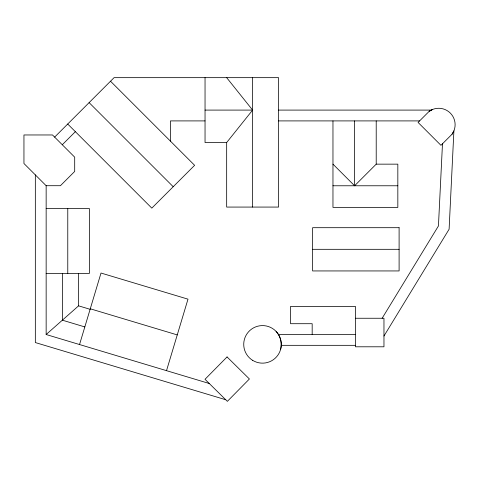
<?xml version="1.0" encoding="UTF-8"?>
<svg xmlns="http://www.w3.org/2000/svg" width="479" height="479" viewBox="0 0 479 479"><rect width="100%" height="100%" fill="white"/><g stroke="black" fill="none" stroke-linecap="round" stroke-linejoin="round"><path stroke-width="0.72" d="M442.482 143.79L438.441 225.956L382.14 318.254M280.532 349.664C282.293 343.287 280.592 336.276 276.108 331.414M79.538 344.545L101.009 273.036L187.99 299.159L166.518 370.662M432.531 109.487L429.172 111.332L418.071 122.432L440.955 145.323L452.056 134.222L453.9 130.863L449.104 229.237L383.966 336.019M54.636 137.108L114.08 77.658L278.574 77.658L278.574 207.072L226.669 207.072L226.669 142.526L252.619 110.092L226.669 77.658M62.282 144.748L75.353 131.677M332.965 164.153L354.592 185.774L376.213 164.153L376.213 120.906M209.275 383.505L46.152 334.516L78.586 305.847L78.586 273.413M205.042 110.092L252.619 110.092M278.574 110.092L431.423 110.092M205.042 120.906L170.446 120.906L170.446 141.143M278.574 120.906L419.598 120.906M226.669 142.526L205.042 142.526L205.042 77.658M376.213 164.153L397.833 164.153L397.833 207.395L332.965 207.395L332.965 120.906M46.152 185.708L60.42 185.708L74.694 171.434L74.694 157.166L52.492 134.964L23.95 134.964L23.95 163.507L46.152 185.708L46.152 334.516M332.965 185.774L397.833 185.774M46.152 208.545L89.399 208.545L89.399 273.413L46.152 273.413M312.613 249.314L399.103 249.314M355.424 318.254L383.966 318.254L383.966 346.796L355.424 346.796L355.424 306.404L290.555 306.404L290.555 323.708L312.176 323.708L312.176 334.516M278.377 334.516L355.424 334.516M281.209 345.329L355.424 345.329M90.274 308.793L177.254 334.911M78.586 305.847L90.118 309.308M84.825 326.929L62.366 320.182L62.366 273.413M225.741 399.737L35.338 342.557L35.338 174.895M110.523 81.22L194.618 165.315L151.807 208.126L67.713 124.031M89.118 102.626L173.212 186.72M354.592 120.906L354.592 185.774M252.619 77.658L252.619 207.072M67.773 208.545L67.773 273.413M429.172 111.332A16.406 16.406 0 0 1 452.056 134.222M227.052 356.939L205.012 379.296L227.363 401.342L249.409 378.985L227.052 356.939M399.103 227.693L312.613 227.693L312.613 270.94L399.103 270.94L399.103 227.693M252.732 360.406A18.783 18.783 0 0 0 281.287 344.82A18.783 18.783 0 0 0 253.517 327.881A18.783 18.783 0 0 0 252.732 360.406"/></g></svg>
